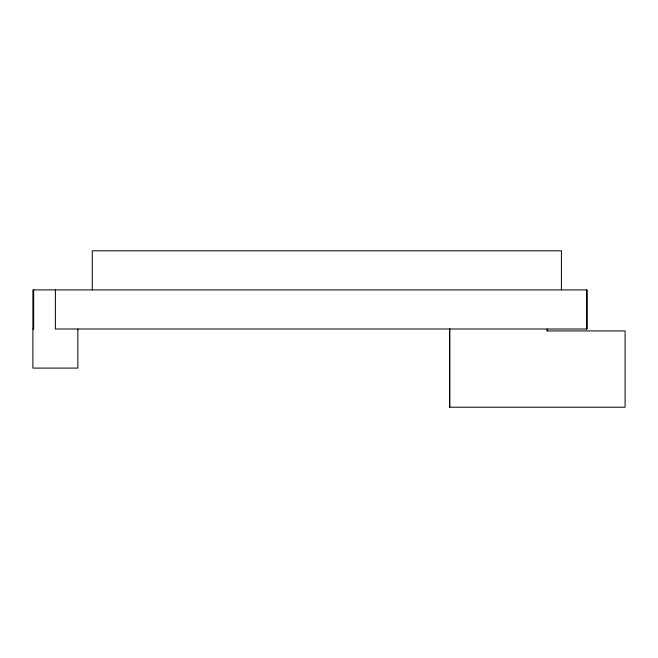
<?xml version="1.0" encoding="UTF-8"?>
<svg xmlns="http://www.w3.org/2000/svg" width="658" height="658" viewBox="0 0 658 658"><rect width="100%" height="100%" fill="white"/><g stroke="black" fill="none" stroke-linecap="round" stroke-linejoin="round"><path stroke-width="0.99" d="M32.9 329L33.665 329L33.665 289.907M547.02 330.941L625.1 330.941L625.1 407.195L449.57 407.195L449.57 329M586.714 289.907L586.714 329M586.64 289.907L586.64 329M561.422 289.907L561.422 250.805L92.268 250.805L92.268 289.907M547.135 329L547.135 330.941M449.801 329L449.801 407.195M77.858 329L77.858 368.093L32.9 368.093L32.9 289.907L586.928 289.907L586.928 329L55.379 329L55.379 289.907"/></g></svg>
